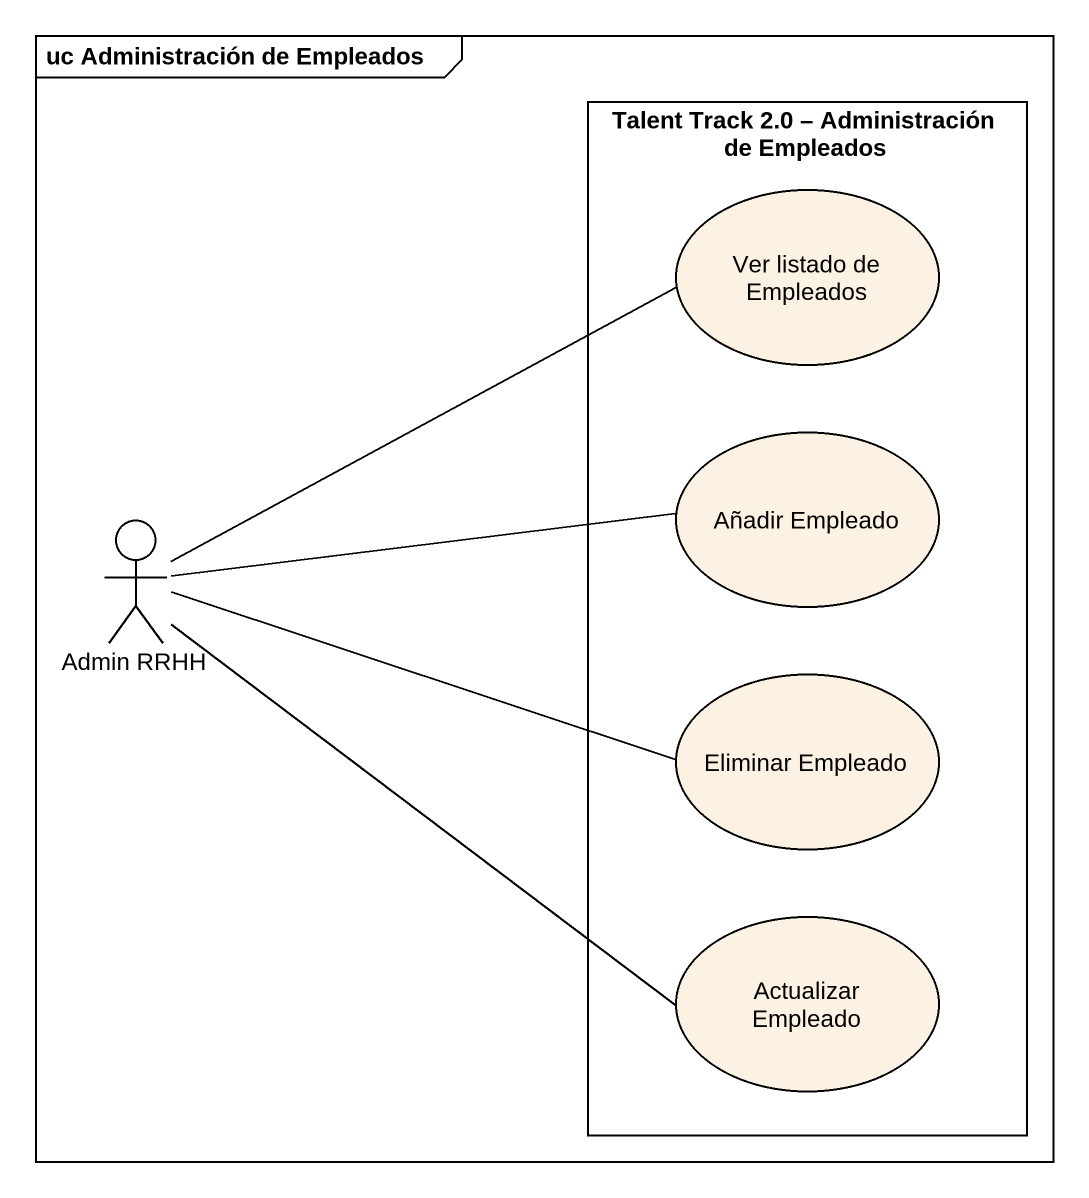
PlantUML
@startuml
mainframe uc Administración de Empleados
rectangle "Talent Track 2.0 – Administración de Empleados" as Talent_Track_2_0 {
  usecase "Ver listado de Empleados" as Ver_listado_de_Empleados
  usecase "Añadir Empleado" as Añadir_Empleado
  usecase "Eliminar Empleado" as Eliminar_Empleado
  usecase "Actualizar Empleado" as Actualizar_Empleado
}
actor "Admin RRHH" as Admin_RRHH
Admin_RRHH -right- Ver_listado_de_Empleados
Admin_RRHH -right- Añadir_Empleado
Admin_RRHH -right- Eliminar_Empleado
Admin_RRHH -right- Actualizar_Empleado
@enduml
